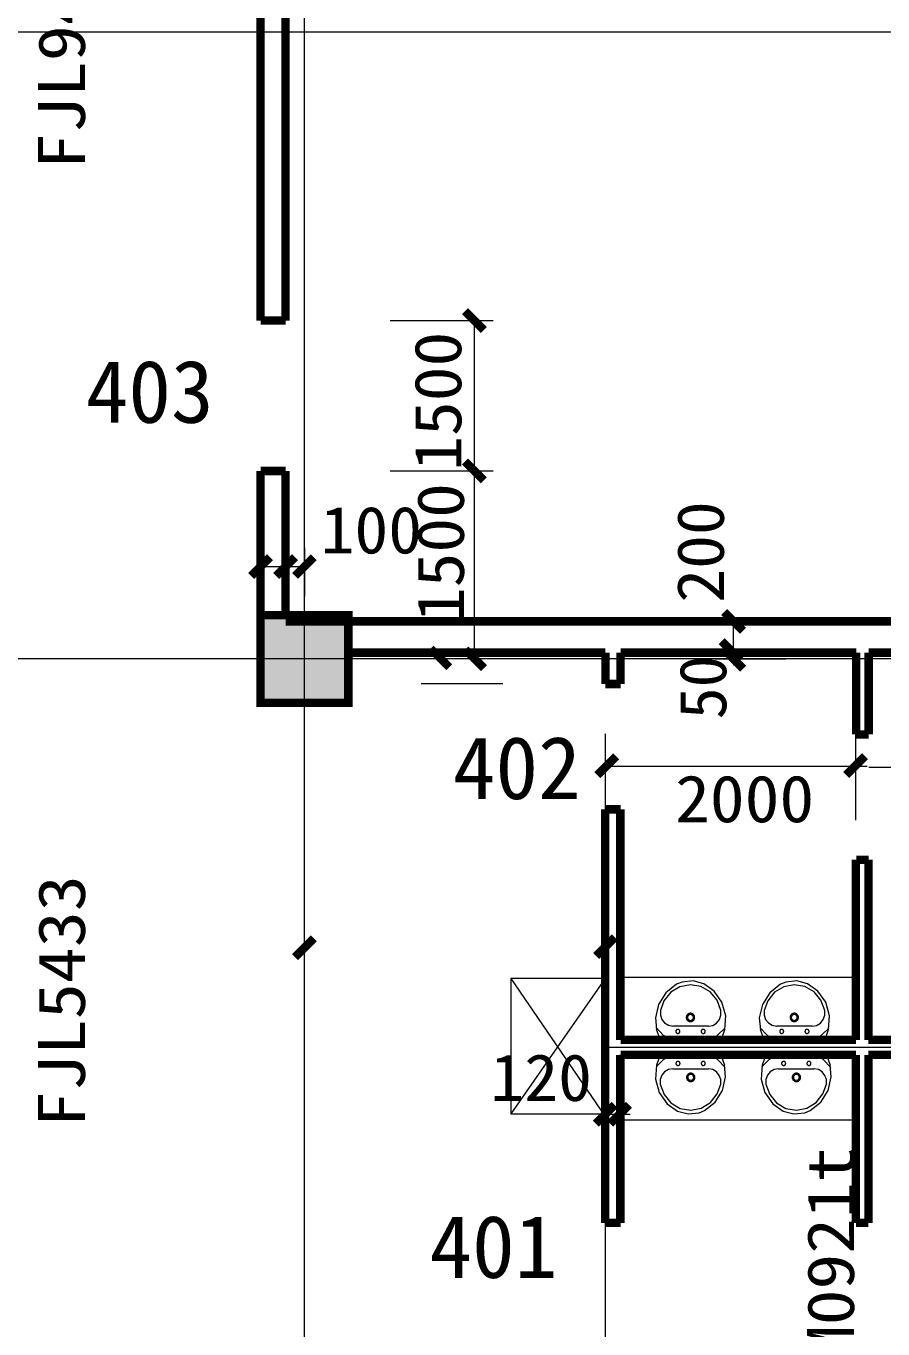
# Model space of a CAD drawing. Extents: x -307567 to 704339, y -10277 to 165507.
# Drawn here: x 405835 to 412671, y 30234 to 40630 of the extents above; entities that cross this region are included whole.
import ezdxf
from ezdxf.enums import TextEntityAlignment as Align

# ---------------------------------------------------------------- set-up
doc = ezdxf.new("R2010")
doc.units = 0
doc.header["$MEASUREMENT"] = 0
doc.layers.add('wode', color=250, linetype='CONTINUOUS', lineweight=0)
doc.layers.add('中文', color=4, linetype='CONTINUOUS')
doc.styles.get("Standard").update_dxf_attribs({"font": 'txt', "height": 3})

msp = doc.modelspace()

# ---------------------------------------------------------------- linework, layer by layer
at = {"layer": 'wode', "color": 0}
for p, q in [((408055.4111, 14548.49971), (408055.4111, 99323.39017)), ((436594.37973, 40580.41911), (362086.13411, 40580.41911)), ((408740.84468, 38280.42908), (409561.1897, 38280.42908)), ((409411.19045, 35580.44258), (409411.19045, 38280.42908)), ((408740.84468, 37080.43508), (409561.1897, 37080.43508)), ((407705.42505, 36467.13096), (407705.42505, 36077.93994)), ((407905.41185, 36467.13096), (407905.41185, 36077.93994)), ((408055.4111, 36467.13096), (408055.4111, 36077.93994)), ((407705.42505, 36317.13171), (407905.41185, 36317.13171)), ((407905.41185, 36317.13171), (408055.4111, 36317.13171)), ((411329.02754, 35880.44108), (411895.18682, 35880.44108)), ((411479.02679, 35580.44258), (411479.02679, 35880.44108)), ((436594.37973, 35580.44258), (362086.13411, 35580.44258)), ((420205.7898, 35580.44258), (407813.12715, 35580.44258)), ((409637.61754, 35582.48649), (408986.60761, 35582.48649)), ((411331.11493, 35630.48506), (411897.23759, 35630.48506)), ((411331.11493, 35582.48649), (411897.23759, 35582.48649)), ((411481.11418, 35530.48708), (411481.11418, 35630.48506)), ((409637.61754, 35380.48783), (408986.60761, 35380.48783)), ((410458.47525, 34724.16787), (410458.47525, 34983.16926)), ((412455.41351, 34294.49473), (412455.41351, 34994.4485)), ((410445.51145, 34724.16787), (412545.50095, 34724.16787)), ((410457.48649, 34380.49436), (410457.48649, 34771.49124)), ((412557.47599, 34716.38135), (417357.45199, 34716.38135)), ((410455.3991, 34380.49436), (410455.3991, 30080.47161)), ((408055.4111, 33126.34719), (408055.4111, 33856.51321)), ((410575.40582, 32540.45839), (410575.40582, 33856.51321)), ((412555.3886, 33126.34719), (412555.3886, 33856.51321)), ((410449.42989, 33030.45533), (409703.49856, 33030.45533)), ((409703.49856, 33030.45533), (409703.49856, 31950.46234)), ((410455.3991, 33030.45533), (409703.49856, 31950.46234)), ((409703.49856, 33030.45533), (410455.3991, 31930.46274)), ((410577.49321, 33040.45742), (412455.41351, 33040.462)), ((411025.03736, 32984.39538), (410939.19795, 32917.31503)), ((411050.92835, 32964.9863), (410977.54004, 32920.14628)), ((411068.76273, 33001.88645), (411025.03736, 32984.39538)), ((411134.75361, 32981.15672), (411050.92835, 32964.9863)), ((411155.95712, 33011.05541), (411068.76273, 33001.88645)), ((411218.83522, 32966.6846), (411134.75361, 32981.15672)), ((411240.88101, 32988.82651), (411155.95712, 33011.05541)), ((411293.06581, 32923.33459), (411218.83522, 32966.6846)), ((411323.1682, 32930.22848), (411240.88101, 32988.82651)), ((411853.21926, 32984.39538), (411767.37984, 32917.31503)), ((411879.11024, 32964.9863), (411805.68532, 32920.14628)), ((411896.908, 33001.88645), (411853.21926, 32984.39538)), ((411962.89888, 32981.15672), (411879.11024, 32964.9863)), ((411984.10239, 33011.05541), (411896.908, 33001.88645)), ((412046.9805, 32966.6846), (411962.89888, 32981.15672)), ((412069.0629, 32988.82651), (411984.10239, 33011.05541)), ((412121.21108, 32923.33459), (412046.9805, 32966.6846)), ((412151.31347, 32930.22848), (412069.0629, 32988.82651)), ((410939.19795, 32917.31503), (410880.71435, 32823.89738)), ((410977.54004, 32920.14628), (410923.37772, 32852.0291)), ((411348.47325, 32856.33664), (411293.06581, 32923.33459)), ((411386.66886, 32840.37907), (411323.1682, 32930.22848)), ((411378.42915, 32773.75648), (411348.47325, 32856.33664)), ((411767.37984, 32917.31503), (411708.85963, 32823.89738)), ((411805.68532, 32920.14628), (411751.52299, 32852.0291)), ((412176.65514, 32856.33664), (412121.21108, 32923.33459)), ((412214.81413, 32840.37907), (412151.31347, 32930.22848)), ((412206.61105, 32773.75648), (412176.65514, 32856.33664)), ((410880.71435, 32823.89738), (410856.6178, 32715.40793)), ((410895.83879, 32773.75648), (410895.5092, 32737.51551)), ((410923.37772, 32852.0291), (410895.83879, 32773.75648)), ((411378.61226, 32772.74712), (411378.42915, 32773.75648)), ((411378.61226, 32736.50844), (411378.61226, 32772.74712)), ((411416.62476, 32733.4689), (411386.66886, 32840.37907)), ((411708.85963, 32823.89738), (411684.79969, 32715.40793)), ((411723.98406, 32773.75648), (411723.65448, 32737.51551)), ((411751.52299, 32852.0291), (411723.98406, 32773.75648)), ((412206.75753, 32772.74712), (412206.61105, 32773.75648)), ((412206.75753, 32736.50844), (412206.75753, 32772.74712)), ((412244.77003, 32733.4689), (412214.81413, 32840.37907)), ((410856.6178, 32715.40793), (410865.18709, 32622.40684)), ((410895.5092, 32737.51551), (410907.15465, 32703.33676)), ((410907.15465, 32703.33676), (410929.42017, 32675.35838)), ((410929.42017, 32675.35838), (410959.55917, 32656.92662)), ((410959.55917, 32656.92662), (410993.98283, 32650.28908)), ((410993.98283, 32650.28908), (410995.00822, 32650.27993)), ((411279.29635, 32650.27993), (410995.00822, 32650.27993)), ((411279.29635, 32650.27993), (411313.79324, 32656.57872)), ((411313.79324, 32656.57872), (411344.11536, 32674.69921)), ((411344.11536, 32674.69921), (411366.63722, 32702.45786)), ((411366.63722, 32702.45786), (411378.61226, 32736.50844)), ((411409.44706, 32622.40684), (411416.62476, 32733.4689)), ((411684.79969, 32715.40793), (411693.33236, 32622.40684)), ((411723.65448, 32737.51551), (411735.29993, 32703.33676)), ((411735.29993, 32703.33676), (411757.56544, 32675.35838)), ((411757.56544, 32675.35838), (411787.70445, 32656.92662)), ((411787.70445, 32656.92662), (411822.1281, 32650.28908)), ((411822.1281, 32650.28908), (411823.15349, 32650.27993)), ((412107.44162, 32650.27993), (411823.15349, 32650.27993)), ((412107.44162, 32650.27993), (412141.93852, 32656.57872)), ((412141.93852, 32656.57872), (412172.26063, 32674.69921)), ((412172.26063, 32674.69921), (412194.78249, 32702.45786)), ((412194.78249, 32702.45786), (412206.75753, 32736.50844)), ((412237.59234, 32622.40684), (412244.77003, 32733.4689)), ((410918.83672, 32579.53748), (410861.48838, 32639.77888)), ((410895.47258, 32538.92947), (410865.18709, 32622.40684)), ((410918.83672, 32579.53748), (410933.08226, 32569.02957)), ((410933.08226, 32569.02957), (410949.9645, 32564.20934)), ((410949.9645, 32564.20934), (410954.72521, 32563.96902)), ((411317.78492, 32563.96902), (410954.72521, 32563.96902)), ((411317.78492, 32563.96902), (411335.03337, 32567.11842)), ((411335.03337, 32567.11842), (411350.19443, 32576.17751)), ((411350.19443, 32576.17751), (411352.31844, 32578.09782)), ((411352.31844, 32578.09782), (411410.83866, 32634.9495)), ((411379.19819, 32538.92947), (411409.44706, 32622.40684)), ((411746.982, 32579.53748), (411689.63365, 32639.77888)), ((411723.61785, 32538.92947), (411693.33236, 32622.40684)), ((411746.982, 32579.53748), (411761.22753, 32569.02957)), ((411761.22753, 32569.02957), (411778.10977, 32564.20934)), ((411778.10977, 32564.20934), (411782.90711, 32563.96902)), ((412145.9302, 32563.96902), (411782.90711, 32563.96902)), ((412145.9302, 32563.96902), (412163.17865, 32567.11842)), ((412163.17865, 32567.11842), (412178.3397, 32576.17751)), ((412178.3397, 32576.17751), (412180.46371, 32578.09782)), ((412180.46371, 32578.09782), (412238.98393, 32634.9495)), ((412207.34346, 32538.92947), (412237.59234, 32622.40684)), ((420205.7898, 32480.45961), (410455.3991, 32480.45961)), ((411376.81783, 32540.45839), (410895.94865, 32540.45839)), ((412204.99973, 32540.45839), (411724.09393, 32540.45839)), ((410575.40582, 31797.84927), (410575.40582, 32420.46082)), ((410863.31942, 32338.51238), (410856.17834, 32227.45032)), ((410920.48466, 32382.8214), (410861.96445, 32325.96972)), ((410893.60491, 32421.98975), (410863.31942, 32338.51238)), ((410895.94865, 32420.46082), (411376.81783, 32420.46082)), ((410922.60868, 32384.7417), (410920.48466, 32382.8214)), ((410937.76973, 32393.8008), (410922.60868, 32384.7417)), ((410955.01818, 32396.9502), (410937.76973, 32393.8008)), ((410955.01818, 32396.9502), (411318.04127, 32396.9502)), ((411322.80199, 32396.70988), (411318.04127, 32396.9502)), ((411339.72085, 32391.88965), (411322.80199, 32396.70988)), ((411353.96638, 32381.37945), (411339.72085, 32391.88965)), ((411353.96638, 32381.37945), (411411.31473, 32321.14034)), ((411377.33052, 32421.98975), (411407.61602, 32338.51238)), ((411416.14869, 32245.51129), (411407.61602, 32338.51238)), ((411706.29616, 32338.51238), (411699.11847, 32227.45032)), ((411763.42478, 32382.8214), (411704.90457, 32325.96972)), ((411736.54504, 32421.98975), (411706.29616, 32338.51238)), ((411738.9254, 32420.46082), (412219.79457, 32420.46082)), ((411765.5488, 32384.7417), (411763.42478, 32382.8214)), ((411780.70985, 32393.8008), (411765.5488, 32384.7417)), ((411797.9583, 32396.9502), (411780.70985, 32393.8008)), ((411797.9583, 32396.9502), (412161.01801, 32396.9502)), ((412165.77873, 32396.70988), (412161.01801, 32396.9502)), ((412182.66097, 32391.88965), (412165.77873, 32396.70988)), ((412196.9065, 32381.37945), (412182.66097, 32391.88965)), ((412196.9065, 32381.37945), (412254.25485, 32321.14034)), ((412220.27064, 32421.98975), (412250.55614, 32338.51238)), ((412259.12543, 32245.51129), (412250.55614, 32338.51238)), ((410906.16589, 32258.45907), (410894.19085, 32224.41078)), ((410928.68775, 32286.22001), (410906.16589, 32258.45907)), ((410959.00986, 32304.34049), (410928.68775, 32286.22001)), ((410993.50676, 32310.63929), (410959.00986, 32304.34049)), ((410993.50676, 32310.63929), (411277.79489, 32310.63929)), ((411278.78365, 32310.63014), (411277.79489, 32310.63929)), ((411313.20731, 32303.9926), (411278.78365, 32310.63014)), ((411343.38294, 32285.55855), (411313.20731, 32303.9926)), ((411365.64845, 32257.58017), (411343.38294, 32285.55855)), ((411377.2939, 32223.4037), (411365.64845, 32257.58017)), ((411392.05213, 32137.02184), (411416.14869, 32245.51129)), ((411749.10601, 32258.45907), (411737.13097, 32224.41078)), ((411771.62787, 32286.22001), (411749.10601, 32258.45907)), ((411801.94998, 32304.34049), (411771.62787, 32286.22001)), ((411836.44688, 32310.63929), (411801.94998, 32304.34049)), ((411836.44688, 32310.63929), (412120.73501, 32310.63929)), ((412121.7604, 32310.63014), (412120.73501, 32310.63929)), ((412156.18405, 32303.9926), (412121.7604, 32310.63014)), ((412186.32306, 32285.55855), (412156.18405, 32303.9926)), ((412208.58857, 32257.58017), (412186.32306, 32285.55855)), ((412220.23402, 32223.4037), (412208.58857, 32257.58017)), ((412235.02887, 32137.02184), (412259.12543, 32245.51129)), ((410455.3991, 31797.84927), (410455.3991, 32203.62384)), ((410856.17834, 32227.45032), (410886.13425, 32120.54014)), ((410894.19085, 32224.41078), (410894.19085, 32188.1721)), ((410894.19085, 32188.1721), (410894.33733, 32187.16274)), ((410894.33733, 32187.16274), (410924.29324, 32104.58258)), ((411333.56854, 32043.6019), (411392.05213, 32137.02184)), ((411349.42539, 32108.89012), (411376.96431, 32187.16274)), ((411376.96431, 32187.16274), (411377.2939, 32223.4037)), ((411699.11847, 32227.45032), (411729.07437, 32120.54014)), ((411737.13097, 32224.41078), (411737.13097, 32188.1721)), ((411737.13097, 32188.1721), (411737.31408, 32187.16274)), ((411737.31408, 32187.16274), (411767.26998, 32104.58258)), ((412176.54528, 32043.6019), (412235.02887, 32137.02184)), ((412192.36551, 32108.89012), (412219.90444, 32187.16274)), ((412219.90444, 32187.16274), (412220.23402, 32223.4037)), ((410886.13425, 32120.54014), (410949.63491, 32030.69074)), ((410924.29324, 32104.58258), (410979.7373, 32037.58234)), ((410949.63491, 32030.69074), (411031.88547, 31972.09271)), ((410979.7373, 32037.58234), (411053.96788, 31994.23348)), ((411221.83814, 31995.93292), (411295.26306, 32040.77065)), ((411247.72912, 31976.52269), (411333.56854, 32043.6019)), ((411295.26306, 32040.77065), (411349.42539, 32108.89012)), ((411729.07437, 32120.54014), (411792.57503, 32030.69074)), ((411767.26998, 32104.58258), (411822.67742, 32037.58234)), ((411792.57503, 32030.69074), (411874.86222, 31972.09271)), ((411822.67742, 32037.58234), (411896.908, 31994.23348)), ((412064.81488, 31995.93292), (412138.20318, 32040.77065)), ((412090.70586, 31976.52269), (412176.54528, 32043.6019)), ((412138.20318, 32040.77065), (412192.36551, 32108.89012)), ((409703.49856, 31950.46234), (410449.42989, 31950.46234)), ((410455.3991, 31947.84737), (410655.42251, 31947.84737)), ((411031.88547, 31972.09271), (411116.84599, 31949.86267)), ((411053.96788, 31994.23348), (411138.04949, 31979.7625)), ((411116.84599, 31949.86267), (411204.00375, 31959.03277)), ((411138.04949, 31979.7625), (411221.83814, 31995.93292)), ((411204.00375, 31959.03277), (411247.72912, 31976.52269)), ((411874.86222, 31972.09271), (411959.78611, 31949.86267)), ((411896.908, 31994.23348), (411980.98961, 31979.7625)), ((411959.78611, 31949.86267), (412046.9805, 31959.03277)), ((411980.98961, 31979.7625), (412064.81488, 31995.93292)), ((412046.9805, 31959.03277), (412090.70586, 31976.52269)), ((410575.40582, 31902.01287), (412455.41351, 31902.00829))]:
    msp.add_line(p, q, dxfattribs=at)
at = {"layer": 'wode', "color": 0, "const_width": 67.49966}
for points in [[(407705.42505, 43880.4049), (407705.42505, 38280.42908)], [(407905.41185, 43880.4049), (407905.41185, 38280.42908)], [(409336.19083, 38355.42871), (409486.19008, 38205.42946)], [(407905.41185, 38280.42908), (407705.42505, 38280.42908)], [(409336.19083, 37155.43471), (409486.19008, 37005.43546)], [(407905.41185, 37080.43508), (407705.42505, 37080.43508)], [(407705.42505, 37080.43508), (407705.42505, 35930.44236)], [(407905.41185, 35930.44236), (407905.41185, 37080.43508)], [(407630.42543, 36242.13209), (407780.42468, 36392.13134)], [(407830.41222, 36242.13209), (407980.41147, 36392.13134)], [(407980.41147, 36242.13209), (408130.41072, 36392.13134)], [(411404.02717, 35955.44071), (411554.02642, 35805.44146)], [(407705.42505, 35930.44236), (407705.42505, 35230.44739), (408405.43376, 35230.44739), (408405.43376, 35930.44236), (407705.42505, 35930.44236), (407705.42505, 35230.44739)], [(407905.41185, 35880.44108), (412555.3886, 35880.44108)], [(410555.41081, 35880.44108), (410355.42401, 35880.44108)], [(412555.3886, 35880.44108), (417405.38876, 35880.44108)], [(408407.52115, 35630.48506), (410457.48649, 35630.48506)], [(409061.60724, 35663.48508), (409211.60649, 35513.48583)], [(409338.27822, 35655.48798), (409488.27747, 35505.48873)], [(410457.48649, 35530.48708), (410457.48649, 35630.48506)], [(410577.49321, 35630.48506), (410577.49321, 35380.48783)], [(410577.49321, 35630.48506), (412457.5009, 35630.48506)], [(411385.02091, 35722.53629), (411535.02016, 35572.53704)], [(411406.11456, 35653.48757), (411556.11381, 35503.48832)], [(412457.5009, 35630.48506), (412457.5009, 34977.48844)], [(412557.47599, 35630.48506), (416957.4784, 35630.48506)], [(412557.47599, 35630.48506), (412557.47599, 34977.48844)], [(410457.48649, 35530.48708), (410457.48649, 35380.48783)], [(410577.49321, 35380.48783), (410457.48649, 35380.48783)], [(412557.47599, 34977.48844), (412457.5009, 34977.48844)], [(410392.48437, 34654.0251), (410542.48362, 34804.02435)], [(412377.48421, 34654.38215), (412527.48346, 34804.3814)], [(410455.3991, 33030.45533), (410455.3991, 34380.49436)], [(410577.49321, 34380.49436), (410457.48649, 34380.49436)], [(410575.40582, 32540.45839), (410575.40582, 34380.49436)], [(412455.41351, 33427.45347), (412455.41351, 33977.49497)], [(412557.47599, 33977.49497), (412457.5009, 33977.49497)], [(412555.3886, 33427.45347), (412555.3886, 33977.49497)], [(412455.41351, 32540.45839), (412455.41351, 33830.45286)], [(412555.3886, 33030.45533), (412555.3886, 33830.45286)], [(407980.41147, 33201.34681), (408130.41072, 33351.34606)], [(410382.41362, 33209.3439), (410532.41287, 33359.34315)], [(410455.3991, 32480.45961), (410455.3991, 33030.45533)], [(412555.3886, 32540.45839), (412555.3886, 33030.45533)], [(412455.41351, 32540.45839), (412455.41351, 32940.45716)], [(410577.49321, 32540.45839), (412455.41351, 32540.45839)], [(412555.3886, 32540.45839), (413555.39581, 32540.45839)], [(410455.3991, 31930.46274), (410455.3991, 32480.45961)], [(410575.40582, 32420.46082), (410575.40582, 31080.46623)], [(410575.40582, 31980.46173), (410575.40582, 32420.46082)], [(410577.49321, 32420.46082), (412455.41351, 32420.46082)], [(412455.41351, 31130.46636), (412455.41351, 32420.46082)], [(412455.41351, 31980.46173), (412455.41351, 32420.46082)], [(412555.3886, 32420.46082), (413555.39581, 32420.46082)], [(412555.3886, 31930.46274), (412555.3886, 32420.46082)], [(410380.39947, 31872.84889), (410530.39872, 32022.847)], [(410494.40037, 31872.84889), (410644.39962, 32022.847)], [(410455.3991, 31930.46274), (410455.3991, 31080.46623)], [(412555.3886, 31130.46636), (412555.3886, 31930.46274)], [(410577.49321, 31080.46623), (410455.3991, 31080.46623)], [(412455.41351, 31130.46636), (412455.41351, 31080.46623)], [(412555.3886, 31080.46623), (412455.41351, 31080.46623)], [(412555.3886, 31130.46636), (412555.3886, 31080.46623)]]:
    msp.add_lwpolyline(points, dxfattribs=at)
at = {"layer": 'wode', "color": 0}
for points in [[(411168.51809, 32719.60789), (411168.37161, 32722.85799), (411167.89554, 32726.07835), (411167.08988, 32729.23461), (411165.99125, 32732.30161), (411164.59965, 32735.24502), (411162.91509, 32738.03736), (411160.97418, 32740.65118), (411158.81355, 32743.06358), (411156.39657, 32745.24939), (411153.75986, 32747.18801), (411150.97667, 32748.86113), (411148.047, 32750.25272), (411144.97085, 32751.34906), (411141.82145, 32752.14099), (411138.59881, 32752.61706), (411135.33955, 32752.77728), (411132.11691, 32752.61706), (411128.89427, 32752.14099), (411125.70825, 32751.34906), (411122.66871, 32750.25272), (411119.70242, 32748.86113), (411116.91923, 32747.18801), (411114.31914, 32745.24939), (411111.90216, 32743.06358), (411109.70491, 32740.65118), (411107.764, 32738.03736), (411106.11606, 32735.24502), (411104.72446, 32732.30161), (411103.58922, 32729.23461), (411102.82018, 32726.07835), (411102.34411, 32722.85799), (411102.161, 32719.60789), (411102.34411, 32716.35549), (411102.82018, 32713.13514), (411103.58922, 32709.97659), (411104.72446, 32706.91417), (411106.11606, 32703.97076), (411107.764, 32701.17842), (411109.70491, 32698.56231), (411111.90216, 32696.1522), (411114.31914, 32693.9641), (411116.91923, 32692.02548), (411119.70242, 32690.35236), (411122.66871, 32688.96076), (411125.70825, 32687.86214), (411128.89427, 32687.0725), (411132.11691, 32686.59414), (411135.33955, 32686.43392), (411138.59881, 32686.59414), (411141.82145, 32687.0725), (411144.97085, 32687.86214), (411148.047, 32688.96076), (411150.97667, 32690.35236), (411153.75986, 32692.02548), (411156.39657, 32693.9641), (411158.81355, 32696.1522), (411160.97418, 32698.56231), (411162.91509, 32701.17842), (411164.59965, 32703.97076), (411165.99125, 32706.91417), (411167.08988, 32709.97659), (411167.89554, 32713.13514), (411168.37161, 32716.35549), (411168.51809, 32719.60789)], [(411996.66336, 32719.60789), (411996.51688, 32722.85799), (411996.04081, 32726.07835), (411995.23515, 32729.23461), (411994.13652, 32732.30161), (411992.74493, 32735.24502), (411991.09699, 32738.03736), (411989.15608, 32740.65118), (411986.95882, 32743.06358), (411984.54184, 32745.24939), (411981.90514, 32747.18801), (411979.15857, 32748.86113), (411976.19228, 32750.25272), (411973.11612, 32751.34906), (411969.96672, 32752.14099), (411966.74408, 32752.61706), (411963.48482, 32752.77728), (411960.26218, 32752.61706), (411957.03954, 32752.14099), (411953.89014, 32751.34906), (411950.81398, 32750.25272), (411947.84769, 32748.86113), (411945.0645, 32747.18801), (411942.46442, 32745.24939), (411940.04744, 32743.06358), (411937.85018, 32740.65118), (411935.90927, 32738.03736), (411934.26133, 32735.24502), (411932.86974, 32732.30161), (411931.73449, 32729.23461), (411930.96545, 32726.07835), (411930.48938, 32722.85799), (411930.3429, 32719.60789), (411930.48938, 32716.35549), (411930.96545, 32713.13514), (411931.73449, 32709.97659), (411932.86974, 32706.91417), (411934.26133, 32703.97076), (411935.90927, 32701.17842), (411937.85018, 32698.56231), (411940.04744, 32696.1522), (411942.46442, 32693.9641), (411945.0645, 32692.02548), (411947.84769, 32690.35236), (411950.81398, 32688.96076), (411953.89014, 32687.86214), (411957.03954, 32687.0725), (411960.26218, 32686.59414), (411963.48482, 32686.43392), (411966.74408, 32686.59414), (411969.96672, 32687.0725), (411973.11612, 32687.86214), (411976.19228, 32688.96076), (411979.15857, 32690.35236), (411981.90514, 32692.02548), (411984.54184, 32693.9641), (411986.95882, 32696.1522), (411989.15608, 32698.56231), (411991.09699, 32701.17842), (411992.74493, 32703.97076), (411994.13652, 32706.91417), (411995.23515, 32709.97659), (411996.04081, 32713.13514), (411996.51688, 32716.35549), (411996.66336, 32719.60789)], [(411158.96003, 32719.60789), (411158.85017, 32721.91958), (411158.48396, 32724.20839), (411157.93465, 32726.456), (411157.12899, 32728.63494), (411156.17684, 32730.7292), (411154.96835, 32732.7136), (411153.57676, 32734.5744), (411152.03868, 32736.28871), (411150.3175, 32737.8451), (411148.44983, 32739.22296), (411146.4723, 32740.41314), (411144.38491, 32741.4042), (411142.18766, 32742.18468), (411139.95378, 32742.74773), (411137.64666, 32743.08647), (411135.33955, 32743.20091), (411133.03243, 32743.08647), (411130.72531, 32742.74773), (411128.49144, 32742.18468), (411126.3308, 32741.4042), (411124.20679, 32740.41314), (411122.22926, 32739.22296), (411120.39821, 32737.8451), (411118.67703, 32736.28871), (411117.10233, 32734.5744), (411115.71074, 32732.7136), (411114.53887, 32730.7292), (411113.5501, 32728.63494), (411112.78107, 32726.456), (411112.19513, 32724.20839), (411111.86554, 32721.91958), (411111.75568, 32719.60789), (411111.86554, 32717.2939), (411112.19513, 32715.00281), (411112.78107, 32712.75978), (411113.5501, 32710.57626), (411114.53887, 32708.48429), (411115.71074, 32706.4976), (411117.10233, 32704.63909), (411118.67703, 32702.92249), (411120.39821, 32701.36839), (411122.22926, 32699.98824), (411124.20679, 32698.79806), (411126.3308, 32697.80929), (411128.49144, 32697.02881), (411130.72531, 32696.46576), (411133.03243, 32696.12473), (411135.33955, 32696.01258), (411137.64666, 32696.12473), (411139.95378, 32696.46576), (411142.18766, 32697.02881), (411144.38491, 32697.80929), (411146.4723, 32698.79806), (411148.44983, 32699.98824), (411150.3175, 32701.36839), (411152.03868, 32702.92249), (411153.57676, 32704.63909), (411154.96835, 32706.4976), (411156.17684, 32708.48429), (411157.12899, 32710.57626), (411157.93465, 32712.75978), (411158.48396, 32715.00281), (411158.85017, 32717.2939), (411158.96003, 32719.60789)], [(411987.10531, 32719.60789), (411986.99544, 32721.91958), (411986.62923, 32724.20839), (411986.07992, 32726.456), (411985.31088, 32728.63494), (411984.32212, 32730.7292), (411983.11363, 32732.7136), (411981.72203, 32734.5744), (411980.18395, 32736.28871), (411978.46277, 32737.8451), (411976.59511, 32739.22296), (411974.61758, 32740.41314), (411972.53018, 32741.4042), (411970.33293, 32742.18468), (411968.09905, 32742.74773), (411965.82856, 32743.08647), (411963.48482, 32743.20091), (411961.1777, 32743.08647), (411958.90721, 32742.74773), (411956.67333, 32742.18468), (411954.47608, 32741.4042), (411952.38868, 32740.41314), (411950.37453, 32739.22296), (411948.54349, 32737.8451), (411946.8223, 32736.28871), (411945.28423, 32734.5744), (411943.89263, 32732.7136), (411942.68414, 32730.7292), (411941.69538, 32728.63494), (411940.92634, 32726.456), (411940.37702, 32724.20839), (411940.01082, 32721.91958), (411939.90095, 32719.60789), (411940.01082, 32717.2939), (411940.37702, 32715.00281), (411940.92634, 32712.75978), (411941.69538, 32710.57626), (411942.68414, 32708.48429), (411943.89263, 32706.4976), (411945.28423, 32704.63909), (411946.8223, 32702.92249), (411948.54349, 32701.36839), (411950.37453, 32699.98824), (411952.38868, 32698.79806), (411954.47608, 32697.80929), (411956.67333, 32697.02881), (411958.90721, 32696.46576), (411961.1777, 32696.12473), (411963.48482, 32696.01258), (411965.82856, 32696.12473), (411968.09905, 32696.46576), (411970.33293, 32697.02881), (411972.53018, 32697.80929), (411974.61758, 32698.79806), (411976.59511, 32699.98824), (411978.46277, 32701.36839), (411980.18395, 32702.92249), (411981.72203, 32704.63909), (411983.11363, 32706.4976), (411984.32212, 32708.48429), (411985.31088, 32710.57626), (411986.07992, 32712.75978), (411986.62923, 32715.00281), (411986.99544, 32717.2939), (411987.10531, 32719.60789)], [(411051.11145, 32608.18419), (411051.03821, 32609.75431), (411050.78186, 32611.30612), (411050.41565, 32612.83276), (411049.86634, 32614.31362), (411049.20716, 32615.73268), (411048.4015, 32617.08078), (411047.44936, 32618.34192), (411046.42397, 32619.50921), (411045.25211, 32620.56206), (411043.97037, 32621.50047), (411042.6154, 32622.30842), (411041.22381, 32622.97904), (411039.72235, 32623.51004), (411038.22089, 32623.88998), (411036.64619, 32624.12344), (411035.07149, 32624.19897), (411033.53341, 32624.12344), (411031.95872, 32623.88998), (411030.42064, 32623.51004), (411028.9558, 32622.97904), (411027.52759, 32622.30842), (411026.20923, 32621.50047), (411024.9275, 32620.56206), (411023.75563, 32619.50921), (411022.69362, 32618.34192), (411021.7781, 32617.08078), (411020.97244, 32615.73268), (411020.27664, 32614.31362), (411019.76395, 32612.83276), (411019.39774, 32611.30612), (411019.1414, 32609.75431), (411019.06815, 32608.18419), (411019.1414, 32606.61407), (411019.39774, 32605.05997), (411019.76395, 32603.53333), (411020.27664, 32602.05477), (411020.97244, 32600.63342), (411021.7781, 32599.28531), (411022.69362, 32598.02189), (411023.75563, 32596.85917), (411024.9275, 32595.80403), (411026.20923, 32594.86791), (411027.52759, 32594.05767), (411028.9558, 32593.38705), (411030.42064, 32592.85834), (411031.95872, 32592.47382), (411033.53341, 32592.24494), (411035.07149, 32592.16712), (411036.64619, 32592.24494), (411038.22089, 32592.47382), (411039.72235, 32592.85834), (411041.22381, 32593.38705), (411042.6154, 32594.05767), (411043.97037, 32594.86791), (411045.25211, 32595.80403), (411046.42397, 32596.85917), (411047.44936, 32598.02189), (411048.4015, 32599.28531), (411049.20716, 32600.63342), (411049.86634, 32602.05477), (411050.41565, 32603.53333), (411050.78186, 32605.05997), (411051.03821, 32606.61407), (411051.11145, 32608.18419)], [(411253.40536, 32608.18419), (411253.33212, 32609.78178), (411253.07577, 32611.36563), (411252.70956, 32612.91744), (411252.16025, 32614.42577), (411251.46445, 32615.87229), (411250.65879, 32617.24558), (411249.70665, 32618.53189), (411248.60802, 32619.71978), (411247.43615, 32620.79323), (411246.15442, 32621.74766), (411244.76283, 32622.57163), (411243.33461, 32623.2537), (411241.83315, 32623.79385), (411240.25845, 32624.18295), (411238.68376, 32624.41641), (411237.07244, 32624.49423), (411235.49774, 32624.41641), (411233.88642, 32624.18295), (411232.34834, 32623.79385), (411230.84688, 32623.2537), (411229.38204, 32622.57163), (411228.02707, 32621.74766), (411226.74534, 32620.79323), (411225.53685, 32619.71978), (411224.47484, 32618.53189), (411223.5227, 32617.24558), (411222.68042, 32615.87229), (411222.02124, 32614.42577), (411221.47193, 32612.91744), (411221.0691, 32611.36563), (411220.84937, 32609.78178), (411220.77613, 32608.18419), (411220.84937, 32606.58431), (411221.0691, 32605.00046), (411221.47193, 32603.44865), (411222.02124, 32601.94033), (411222.68042, 32600.4938), (411223.5227, 32599.12052), (411224.47484, 32597.83421), (411225.53685, 32596.6486), (411226.74534, 32595.57286), (411228.02707, 32594.62072), (411229.38204, 32593.79675), (411230.84688, 32593.11469), (411232.34834, 32592.57453), (411233.88642, 32592.18543), (411235.49774, 32591.94968), (411237.07244, 32591.86957), (411238.68376, 32591.94968), (411240.25845, 32592.18543), (411241.83315, 32592.57453), (411243.33461, 32593.11469), (411244.76283, 32593.79675), (411246.15442, 32594.62072), (411247.43615, 32595.57286), (411248.60802, 32596.6486), (411249.70665, 32597.83421), (411250.65879, 32599.12052), (411251.46445, 32600.4938), (411252.16025, 32601.94033), (411252.70956, 32603.44865), (411253.07577, 32605.00046), (411253.33212, 32606.58431), (411253.40536, 32608.18419)], [(411879.25672, 32608.18419), (411879.18348, 32609.75431), (411878.92714, 32611.30612), (411878.56093, 32612.83276), (411878.04823, 32614.31362), (411877.35244, 32615.73268), (411876.54678, 32617.08078), (411875.59463, 32618.34192), (411874.56925, 32619.50921), (411873.39738, 32620.56206), (411872.11565, 32621.50047), (411870.79729, 32622.30842), (411869.36908, 32622.97904), (411867.90424, 32623.51004), (411866.36616, 32623.88998), (411864.79147, 32624.12344), (411863.25339, 32624.19897), (411861.67869, 32624.12344), (411860.10399, 32623.88998), (411858.56591, 32623.51004), (411857.10107, 32622.97904), (411855.67286, 32622.30842), (411854.35451, 32621.50047), (411853.07277, 32620.56206), (411851.9009, 32619.50921), (411850.87552, 32618.34192), (411849.92338, 32617.08078), (411849.11772, 32615.73268), (411848.42192, 32614.31362), (411847.90923, 32612.83276), (411847.54302, 32611.30612), (411847.28667, 32609.75431), (411847.21343, 32608.18419), (411847.28667, 32606.61407), (411847.54302, 32605.05997), (411847.90923, 32603.53333), (411848.42192, 32602.05477), (411849.11772, 32600.63342), (411849.92338, 32599.28531), (411850.87552, 32598.02189), (411851.9009, 32596.85917), (411853.07277, 32595.80403), (411854.35451, 32594.86791), (411855.67286, 32594.05767), (411857.10107, 32593.38705), (411858.56591, 32592.85834), (411860.10399, 32592.47382), (411861.67869, 32592.24494), (411863.25339, 32592.16712), (411864.79147, 32592.24494), (411866.36616, 32592.47382), (411867.90424, 32592.85834), (411869.36908, 32593.38705), (411870.79729, 32594.05767), (411872.11565, 32594.86791), (411873.39738, 32595.80403), (411874.56925, 32596.85917), (411875.59463, 32598.02189), (411876.54678, 32599.28531), (411877.35244, 32600.63342), (411878.04823, 32602.05477), (411878.56093, 32603.53333), (411878.92714, 32605.05997), (411879.18348, 32606.61407), (411879.25672, 32608.18419)], [(412081.55064, 32608.18419), (412081.47739, 32609.78178), (412081.22105, 32611.36563), (412080.85484, 32612.91744), (412080.30552, 32614.42577), (412079.60973, 32615.87229), (412078.80407, 32617.24558), (412077.85192, 32618.53189), (412076.7533, 32619.71978), (412075.58143, 32620.79323), (412074.29969, 32621.74766), (412072.9081, 32622.57163), (412071.47988, 32623.2537), (412069.97843, 32623.79385), (412068.44035, 32624.18295), (412066.82903, 32624.41641), (412065.21771, 32624.49423), (412063.64301, 32624.41641), (412062.03169, 32624.18295), (412060.49361, 32623.79385), (412058.99215, 32623.2537), (412057.56394, 32622.57163), (412056.17234, 32621.74766), (412054.89061, 32620.79323), (412053.71874, 32619.71978), (412052.62012, 32618.53189), (412051.66797, 32617.24558), (412050.86231, 32615.87229), (412050.16651, 32614.42577), (412049.6172, 32612.91744), (412049.25099, 32611.36563), (412048.99465, 32609.78178), (412048.9214, 32608.18419), (412048.99465, 32606.58431), (412049.25099, 32605.00046), (412049.6172, 32603.44865), (412050.16651, 32601.94033), (412050.86231, 32600.4938), (412051.66797, 32599.12052), (412052.62012, 32597.83421), (412053.71874, 32596.6486), (412054.89061, 32595.57286), (412056.17234, 32594.62072), (412057.56394, 32593.79675), (412058.99215, 32593.11469), (412060.49361, 32592.57453), (412062.03169, 32592.18543), (412063.64301, 32591.94968), (412065.21771, 32591.86957), (412066.82903, 32591.94968), (412068.44035, 32592.18543), (412069.97843, 32592.57453), (412071.47988, 32593.11469), (412072.9081, 32593.79675), (412074.29969, 32594.62072), (412075.58143, 32595.57286), (412076.7533, 32596.6486), (412077.85192, 32597.83421), (412078.80407, 32599.12052), (412079.60973, 32600.4938), (412080.30552, 32601.94033), (412080.85484, 32603.44865), (412081.22105, 32605.00046), (412081.47739, 32606.58431), (412081.55064, 32608.18419)], [(411052.02697, 32352.73503), (411051.95373, 32354.33719), (411051.69739, 32355.92105), (411051.33118, 32357.47515), (411050.78186, 32358.98347), (411050.08607, 32360.43229), (411049.28041, 32361.80786), (411048.32826, 32363.09417), (411047.22963, 32364.27977), (411046.05777, 32365.3578), (411044.77603, 32366.31223), (411043.38444, 32367.1362), (411041.95622, 32367.82055), (411040.41815, 32368.36071), (411038.88007, 32368.74981), (411037.30537, 32368.98556), (411035.69405, 32369.06338), (411034.08273, 32368.98556), (411032.50803, 32368.74981), (411030.96995, 32368.36071), (411029.43187, 32367.82055), (411028.00366, 32367.1362), (411026.61206, 32366.31223), (411025.33033, 32365.3578), (411024.15846, 32364.27977), (411023.05983, 32363.09417), (411022.10769, 32361.80786), (411021.30203, 32360.43229), (411020.60623, 32358.98347), (411020.05692, 32357.47515), (411019.69071, 32355.92105), (411019.43436, 32354.33719), (411019.36112, 32352.73503), (411019.43436, 32351.13515), (411019.69071, 32349.54901), (411020.05692, 32347.99491), (411020.60623, 32346.48659), (411021.30203, 32345.03777), (411022.10769, 32343.66449), (411023.05983, 32342.37589), (411024.15846, 32341.19029), (411025.33033, 32340.11455), (411026.61206, 32339.15783), (411028.00366, 32338.33386), (411029.43187, 32337.65179), (411030.96995, 32337.11163), (411032.50803, 32336.72254), (411034.08273, 32336.48679), (411035.69405, 32336.40668), (411037.30537, 32336.48679), (411038.88007, 32336.72254), (411040.41815, 32337.11163), (411041.95622, 32337.65179), (411043.38444, 32338.33386), (411044.77603, 32339.15783), (411046.05777, 32340.11455), (411047.22963, 32341.19029), (411048.32826, 32342.37589), (411049.28041, 32343.66449), (411050.08607, 32345.03777), (411050.78186, 32346.48659), (411051.33118, 32347.99491), (411051.69739, 32349.54901), (411051.95373, 32351.13515), (411052.02697, 32352.73503)], [(411253.73495, 32352.73503), (411253.66171, 32354.30515), (411253.40536, 32355.86383), (411253.03915, 32357.39046), (411252.48984, 32358.86903), (411251.83066, 32360.29267), (411251.025, 32361.64306), (411250.07286, 32362.90649), (411249.01085, 32364.07149), (411247.8756, 32365.12663), (411246.59387, 32366.06504), (411245.2389, 32366.87528), (411243.8473, 32367.5459), (411242.34585, 32368.07461), (411240.80777, 32368.45913), (411239.26969, 32368.68801), (411237.69499, 32368.76583), (411236.12029, 32368.68801), (411234.58221, 32368.45913), (411233.04414, 32368.07461), (411231.54268, 32367.5459), (411230.11446, 32366.87528), (411228.79611, 32366.06504), (411227.51438, 32365.12663), (411226.37913, 32364.07149), (411225.31712, 32362.90649), (411224.36498, 32361.64306), (411223.55932, 32360.29267), (411222.86352, 32358.86903), (411222.35083, 32357.39046), (411221.98462, 32355.86383), (411221.72827, 32354.30515), (411221.65503, 32352.73503), (411221.72827, 32351.16491), (411221.98462, 32349.60852), (411222.35083, 32348.08188), (411222.86352, 32346.60103), (411223.55932, 32345.17739), (411224.36498, 32343.82928), (411225.31712, 32342.56586), (411226.37913, 32341.40086), (411227.51438, 32340.34343), (411228.79611, 32339.40502), (411230.11446, 32338.59707), (411231.54268, 32337.92645), (411233.04414, 32337.39544), (411234.58221, 32337.01092), (411236.12029, 32336.78204), (411237.69499, 32336.70422), (411239.26969, 32336.78204), (411240.80777, 32337.01092), (411242.34585, 32337.39544), (411243.8473, 32337.92645), (411245.2389, 32338.59707), (411246.59387, 32339.40502), (411247.8756, 32340.34343), (411249.01085, 32341.40086), (411250.07286, 32342.56586), (411251.025, 32343.82928), (411251.83066, 32345.17739), (411252.48984, 32346.60103), (411253.03915, 32348.08188), (411253.40536, 32349.60852), (411253.66171, 32351.16491), (411253.73495, 32352.73503)], [(411894.9671, 32352.73503), (411894.89385, 32354.33262), (411894.67413, 32355.91647), (411894.2713, 32357.47057), (411893.72198, 32358.97889), (411893.06281, 32360.42542), (411892.22053, 32361.7987), (411891.26838, 32363.08501), (411890.20638, 32364.27062), (411888.99789, 32365.34635), (411887.71616, 32366.2985), (411886.36118, 32367.12247), (411884.89635, 32367.80453), (411883.39489, 32368.34469), (411881.85681, 32368.73379), (411880.24549, 32368.96954), (411878.67079, 32369.04736), (411877.05947, 32368.96954), (411875.48477, 32368.73379), (411873.91007, 32368.34469), (411872.40861, 32367.80453), (411870.9804, 32367.12247), (411869.5888, 32366.2985), (411868.30707, 32365.34635), (411867.1352, 32364.27062), (411866.03658, 32363.08501), (411865.08443, 32361.7987), (411864.27877, 32360.42542), (411863.58298, 32358.97889), (411863.03366, 32357.47057), (411862.66745, 32355.91647), (411862.41111, 32354.33262), (411862.33786, 32352.73503), (411862.41111, 32351.13744), (411862.66745, 32349.55359), (411863.03366, 32348.00178), (411863.58298, 32346.49345), (411864.27877, 32345.04464), (411865.08443, 32343.67135), (411866.03658, 32342.38733), (411867.1352, 32341.19944), (411868.30707, 32340.12599), (411869.5888, 32339.17156), (411870.9804, 32338.34759), (411872.40861, 32337.66552), (411873.91007, 32337.12537), (411875.48477, 32336.73627), (411877.05947, 32336.50281), (411878.67079, 32336.4227), (411880.24549, 32336.50281), (411881.85681, 32336.73627), (411883.39489, 32337.12537), (411884.89635, 32337.66552), (411886.36118, 32338.34759), (411887.71616, 32339.17156), (411888.99789, 32340.12599), (411890.20638, 32341.19944), (411891.26838, 32342.38733), (411892.22053, 32343.67135), (411893.06281, 32345.04464), (411893.72198, 32346.49345), (411894.2713, 32348.00178), (411894.67413, 32349.55359), (411894.89385, 32351.13744), (411894.9671, 32352.73503)], [(412096.67507, 32352.73503), (412096.60183, 32354.30515), (412096.34548, 32355.85925), (412095.97927, 32357.38588), (412095.46658, 32358.86445), (412094.77078, 32360.2858), (412093.96512, 32361.63391), (412093.0496, 32362.89504), (412091.98759, 32364.06004), (412090.81573, 32365.11518), (412089.53399, 32366.05131), (412088.21564, 32366.86154), (412086.78743, 32367.53216), (412085.32259, 32368.06088), (412083.78451, 32368.44311), (412082.20981, 32368.67428), (412080.67173, 32368.7521), (412079.09703, 32368.67428), (412077.52234, 32368.44311), (412075.98426, 32368.06088), (412074.51942, 32367.53216), (412073.12783, 32366.86154), (412071.77285, 32366.05131), (412070.49112, 32365.11518), (412069.31925, 32364.06004), (412068.29387, 32362.89504), (412067.34172, 32361.63391), (412066.53606, 32360.2858), (412065.87689, 32358.86445), (412065.32757, 32357.38588), (412064.96136, 32355.85925), (412064.70502, 32354.30515), (412064.63177, 32352.73503), (412064.70502, 32351.16491), (412064.96136, 32349.6131), (412065.32757, 32348.08646), (412065.87689, 32346.6056), (412066.53606, 32345.18654), (412067.34172, 32343.83844), (412068.29387, 32342.57501), (412069.31925, 32341.41001), (412070.49112, 32340.35716), (412071.77285, 32339.41875), (412073.12783, 32338.6108), (412074.51942, 32337.94018), (412075.98426, 32337.40918), (412077.52234, 32337.02924), (412079.09703, 32336.79578), (412080.67173, 32336.72025), (412082.20981, 32336.79578), (412083.78451, 32337.02924), (412085.32259, 32337.40918), (412086.78743, 32337.94018), (412088.21564, 32338.6108), (412089.53399, 32339.41875), (412090.81573, 32340.35716), (412091.98759, 32341.41001), (412093.0496, 32342.57501), (412093.96512, 32343.83844), (412094.77078, 32345.18654), (412095.46658, 32346.6056), (412095.97927, 32348.08646), (412096.34548, 32349.6131), (412096.60183, 32351.16491), (412096.67507, 32352.73503)], [(411170.60548, 32241.31133), (411170.459, 32244.56372), (411169.98293, 32247.78408), (411169.17727, 32250.94263), (411168.07864, 32254.00505), (411166.68705, 32256.94846), (411165.0391, 32259.7408), (411163.0982, 32262.35462), (411160.90094, 32264.76702), (411158.48396, 32266.95512), (411155.84726, 32268.89145), (411153.10069, 32270.56686), (411150.13439, 32271.95845), (411147.05824, 32273.05479), (411143.90884, 32273.84672), (411140.6862, 32274.32508), (411137.42694, 32274.4853), (411134.2043, 32274.32508), (411130.98166, 32273.84672), (411127.83226, 32273.05479), (411124.7561, 32271.95845), (411121.78981, 32270.56686), (411119.00662, 32268.89145), (411116.40654, 32266.95512), (411113.98956, 32264.76702), (411111.7923, 32262.35462), (411109.85139, 32259.7408), (411108.20345, 32256.94846), (411106.81186, 32254.00505), (411105.67661, 32250.94263), (411104.90757, 32247.78408), (411104.4315, 32244.56372), (411104.28501, 32241.31133), (411104.4315, 32238.06122), (411104.90757, 32234.84087), (411105.67661, 32231.68461), (411106.81186, 32228.61761), (411108.20345, 32225.6742), (411109.85139, 32222.88186), (411111.7923, 32220.26804), (411113.98956, 32217.85564), (411116.40654, 32215.66983), (411119.00662, 32213.73121), (411121.78981, 32212.0558), (411124.7561, 32210.66421), (411127.83226, 32209.57016), (411130.98166, 32208.77823), (411134.2043, 32208.30216), (411137.42694, 32208.14194), (411140.6862, 32208.30216), (411143.90884, 32208.77823), (411147.05824, 32209.57016), (411150.13439, 32210.66421), (411153.10069, 32212.0558), (411155.84726, 32213.73121), (411158.48396, 32215.66983), (411160.90094, 32217.85564), (411163.0982, 32220.26804), (411165.0391, 32222.88186), (411166.68705, 32225.6742), (411168.07864, 32228.61761), (411169.17727, 32231.68461), (411169.98293, 32234.84087), (411170.459, 32238.06122), (411170.60548, 32241.31133)], [(411161.04743, 32241.31133), (411160.93756, 32243.62302), (411160.57135, 32245.91641), (411160.02204, 32248.15944), (411159.253, 32250.34296), (411158.26424, 32252.43493), (411157.05575, 32254.42162), (411155.66415, 32256.28013), (411154.12607, 32257.99673), (411152.40489, 32259.55083), (411150.53722, 32260.93098), (411148.55969, 32262.12116), (411146.4723, 32263.10993), (411144.27505, 32263.89041), (411142.04117, 32264.45117), (411139.77068, 32264.7922), (411137.42694, 32264.90435), (411135.11982, 32264.7922), (411132.84932, 32264.45117), (411130.61545, 32263.89041), (411128.41819, 32263.10993), (411126.3308, 32262.12116), (411124.31665, 32260.93098), (411122.48561, 32259.55083), (411120.76442, 32257.99673), (411119.22635, 32256.28013), (411117.83475, 32254.42162), (411116.62626, 32252.43493), (411115.6375, 32250.34296), (411114.86846, 32248.15944), (411114.31914, 32245.91641), (411113.95293, 32243.62302), (411113.84307, 32241.31133), (411113.95293, 32238.99963), (411114.31914, 32236.71083), (411114.86846, 32234.46322), (411115.6375, 32232.28428), (411116.62626, 32230.19002), (411117.83475, 32228.20333), (411119.22635, 32226.34482), (411120.76442, 32224.62822), (411122.48561, 32223.07412), (411124.31665, 32221.69625), (411126.3308, 32220.50608), (411128.41819, 32219.51502), (411130.61545, 32218.73454), (411132.84932, 32218.17149), (411135.11982, 32217.83275), (411137.42694, 32217.71831), (411139.77068, 32217.83275), (411142.04117, 32218.17149), (411144.27505, 32218.73454), (411146.4723, 32219.51502), (411148.55969, 32220.50608), (411150.53722, 32221.69625), (411152.40489, 32223.07412), (411154.12607, 32224.62822), (411155.66415, 32226.34482), (411157.05575, 32228.20333), (411158.26424, 32230.19002), (411159.253, 32232.28428), (411160.02204, 32234.46322), (411160.57135, 32236.71083), (411160.93756, 32238.99963), (411161.04743, 32241.31133)], [(412013.5456, 32241.31133), (412013.39912, 32244.56372), (412012.92305, 32247.78408), (412012.15401, 32250.94263), (412011.01876, 32254.00505), (412009.62717, 32256.94846), (412007.97923, 32259.7408), (412006.03832, 32262.35462), (412003.84106, 32264.76702), (412001.42408, 32266.95512), (411998.824, 32268.89145), (411996.04081, 32270.56686), (411993.07452, 32271.95845), (411990.03498, 32273.05479), (411986.84896, 32273.84672), (411983.62632, 32274.32508), (411980.40368, 32274.4853), (411977.14442, 32274.32508), (411973.92178, 32273.84672), (411970.77238, 32273.05479), (411967.69622, 32271.95845), (411964.76655, 32270.56686), (411961.98336, 32268.89145), (411959.34666, 32266.95512), (411956.92968, 32264.76702), (411954.76904, 32262.35462), (411952.82813, 32259.7408), (411951.14357, 32256.94846), (411949.75198, 32254.00505), (411948.65335, 32250.94263), (411947.84769, 32247.78408), (411947.37162, 32244.56372), (411947.22514, 32241.31133), (411947.37162, 32238.06122), (411947.84769, 32234.84087), (411948.65335, 32231.68461), (411949.75198, 32228.61761), (411951.14357, 32225.6742), (411952.82813, 32222.88186), (411954.76904, 32220.26804), (411956.92968, 32217.85564), (411959.34666, 32215.66983), (411961.98336, 32213.73121), (411964.76655, 32212.0558), (411967.69622, 32210.66421), (411970.77238, 32209.57016), (411973.92178, 32208.77823), (411977.14442, 32208.30216), (411980.40368, 32208.14194), (411983.62632, 32208.30216), (411986.84896, 32208.77823), (411990.03498, 32209.57016), (411993.07452, 32210.66421), (411996.04081, 32212.0558), (411998.824, 32213.73121), (412001.42408, 32215.66983), (412003.84106, 32217.85564), (412006.03832, 32220.26804), (412007.97923, 32222.88186), (412009.62717, 32225.6742), (412011.01876, 32228.61761), (412012.15401, 32231.68461), (412012.92305, 32234.84087), (412013.39912, 32238.06122), (412013.5456, 32241.31133)], [(412003.98755, 32241.31133), (412003.87768, 32243.62302), (412003.5481, 32245.91641), (412002.96216, 32248.15944), (412002.19312, 32250.34296), (412001.20436, 32252.43493), (412000.03249, 32254.42162), (411998.64089, 32256.28013), (411997.06619, 32257.99673), (411995.34501, 32259.55083), (411993.51397, 32260.93098), (411991.49982, 32262.12116), (411989.41242, 32263.10993), (411987.25179, 32263.89041), (411985.01791, 32264.45117), (411982.7108, 32264.7922), (411980.40368, 32264.90435), (411978.09656, 32264.7922), (411975.78945, 32264.45117), (411973.55557, 32263.89041), (411971.35832, 32263.10993), (411969.27092, 32262.12116), (411967.29339, 32260.93098), (411965.42573, 32259.55083), (411963.70454, 32257.99673), (411962.16647, 32256.28013), (411960.77487, 32254.42162), (411959.56638, 32252.43493), (411958.57762, 32250.34296), (411957.80858, 32248.15944), (411957.25926, 32245.91641), (411956.89306, 32243.62302), (411956.78319, 32241.31133), (411956.89306, 32238.99963), (411957.25926, 32236.71083), (411957.80858, 32234.46322), (411958.57762, 32232.28428), (411959.56638, 32230.19002), (411960.77487, 32228.20333), (411962.16647, 32226.34482), (411963.70454, 32224.62822), (411965.42573, 32223.07412), (411967.29339, 32221.69625), (411969.27092, 32220.50608), (411971.35832, 32219.51502), (411973.55557, 32218.73454), (411975.78945, 32218.17149), (411978.09656, 32217.83275), (411980.40368, 32217.71831), (411982.7108, 32217.83275), (411985.01791, 32218.17149), (411987.25179, 32218.73454), (411989.41242, 32219.51502), (411991.49982, 32220.50608), (411993.51397, 32221.69625), (411995.34501, 32223.07412), (411997.06619, 32224.62822), (411998.64089, 32226.34482), (412000.03249, 32228.20333), (412001.20436, 32230.19002), (412002.19312, 32232.28428), (412002.96216, 32234.46322), (412003.5481, 32236.71083), (412003.87768, 32238.99963), (412003.98755, 32241.31133)]]:
    msp.add_lwpolyline(points, dxfattribs=at)
msp.add_solid([(407705.42505, 35930.44236), (408405.43376, 35930.44236), (407705.42505, 35230.44739), (408405.43376, 35230.44739)], dxfattribs=at)

# ---------------------------------------------------------------- texts
for s, width, p, p2 in [('FJL9433', 0.804, (406304.74846, 39488.36067), (406304.74846, 41498.3497)), ('1500', 0.986666, (409306.93072, 37081.52684), (409306.93072, 38191.52038)), ('1500', 0.986668, (409328.09761, 35873.76006), (409328.09761, 36983.75588)), ('200', 0.925716, (411401.93978, 36028.98465), (411401.93978, 36838.98198)), ('50', 0.906669, (411421.09251, 35098.48851), (411421.09251, 35608.48733)), ('FJL5433', 0.804, (406304.74846, 31844.39902), (406304.74846, 33854.3892)), ('M0921t', 0.88258, (412440.39894, 29978.54303), (412440.39894, 31688.53356))]:
    msp.add_text(s, height=374.998125, rotation=90, dxfattribs=dict(at, width=width)).set_placement(p, p2, align=Align.FIT)
for s, width, p, p2 in [('100', 1.07998, (408184.42657, 36422.13073), (408994.40787, 36422.13073)), ('2000', 0.934725, (411012.6595, 34277.09522), (412122.6393, 34277.09522)), ('120', 0.996905, (409539.43688, 32052.84639), (410349.41818, 32052.84639))]:
    msp.add_text(s, height=374.998125, dxfattribs=dict(at, width=width)).set_placement(p, p2, align=Align.FIT)
at = {"layer": '中文', "char_height": 500, "width": 6011.5625187, "attachment_point": 1}
for s, insert in [('{\\fFangSong_GB2312|b1|i0|c134|p49;\\C1;403}', (406310.86578, 37964.39569)), ('{\\fFangSong_GB2312|b1|i0|c134|p49;\\C1;402}', (409239.57708, 34962.05875)), ('{\\fFangSong_GB2312|b1|i0|c134|p49;\\C1;401}', (409052.86148, 31141.21512))]:
    msp.add_mtext(s, dxfattribs=dict(at, insert=insert))

doc.saveas('drawing.dxf')
